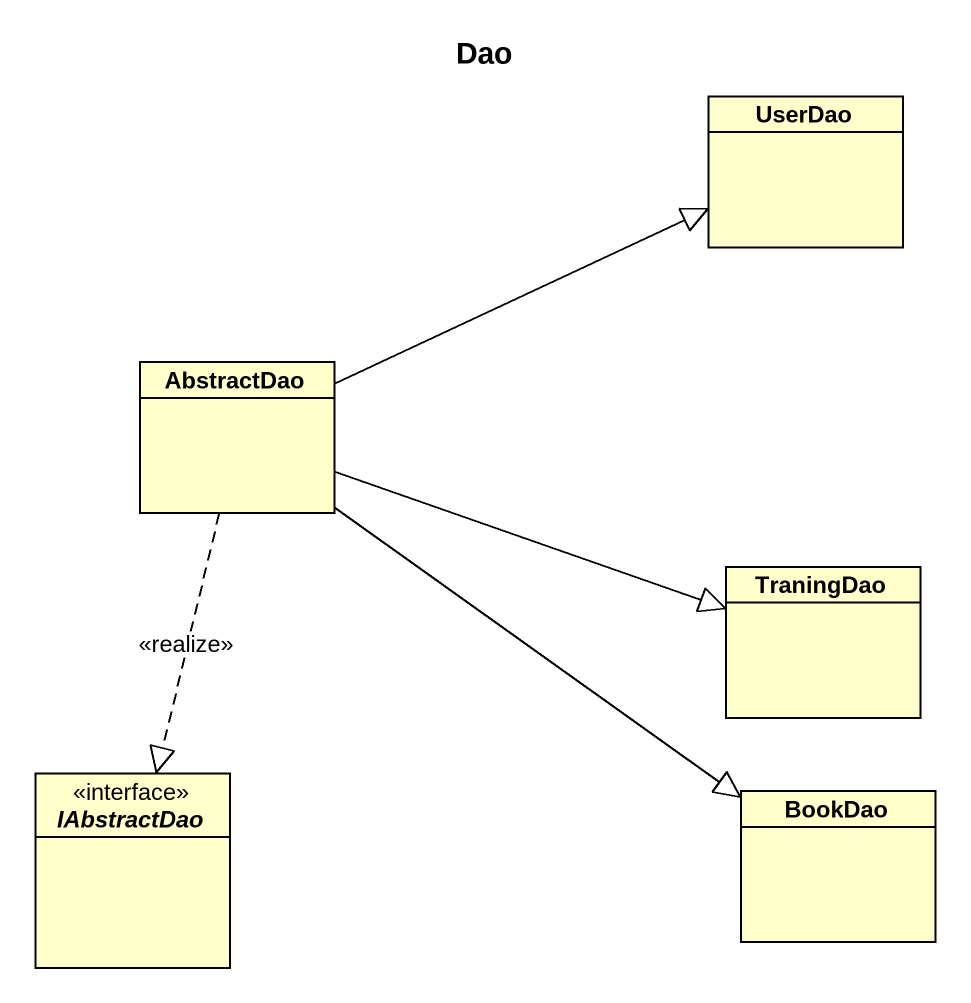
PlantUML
@startuml
title Dao
hide circle
hide empty members
class UserDao
class AbstractDao
class TraningDao
interface IAbstractDao
class BookDao
AbstractDao -right-|> UserDao
AbstractDao -right-|> TraningDao
AbstractDao ..|> IAbstractDao : <<realize>>
AbstractDao --|> BookDao
@enduml
